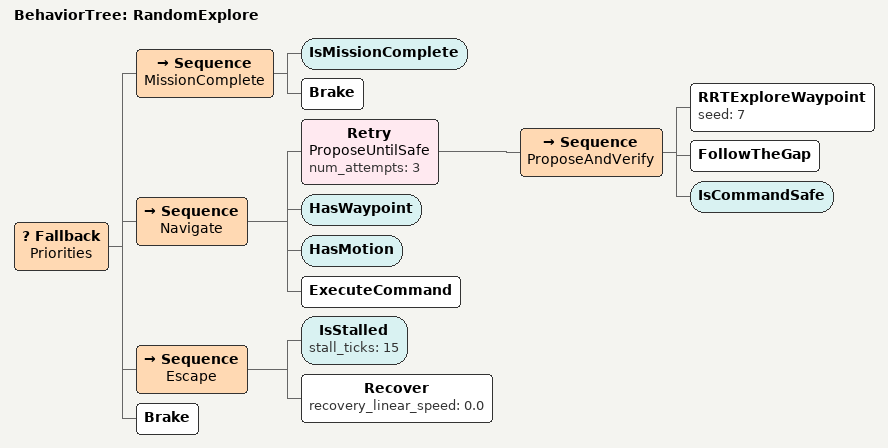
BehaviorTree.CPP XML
<?xml version="1.0" encoding="UTF-8"?>
<root BTCPP_format="4" main_tree_to_execute="RandomExplore">
  <BehaviorTree ID="RandomExplore">
    <Fallback name="Priorities">

      <Sequence name="MissionComplete">
        <IsMissionComplete/>
        <Brake/>
      </Sequence>

      <Sequence name="Navigate">
        <Retry name="ProposeUntilSafe" num_attempts="3">
          <Sequence name="ProposeAndVerify">
            <RRTExploreWaypoint seed="7"/>
            <FollowTheGap/>
            <IsCommandSafe/>
          </Sequence>
        </Retry>
        <HasWaypoint/>
        <HasMotion/>
        <ExecuteCommand/>
      </Sequence>

      <Sequence name="Escape">
        <IsStalled stall_ticks="15"/>
        <Recover recovery_linear_speed="0.0"/>
      </Sequence>

      <Brake/>
    </Fallback>
  </BehaviorTree>
</root>
